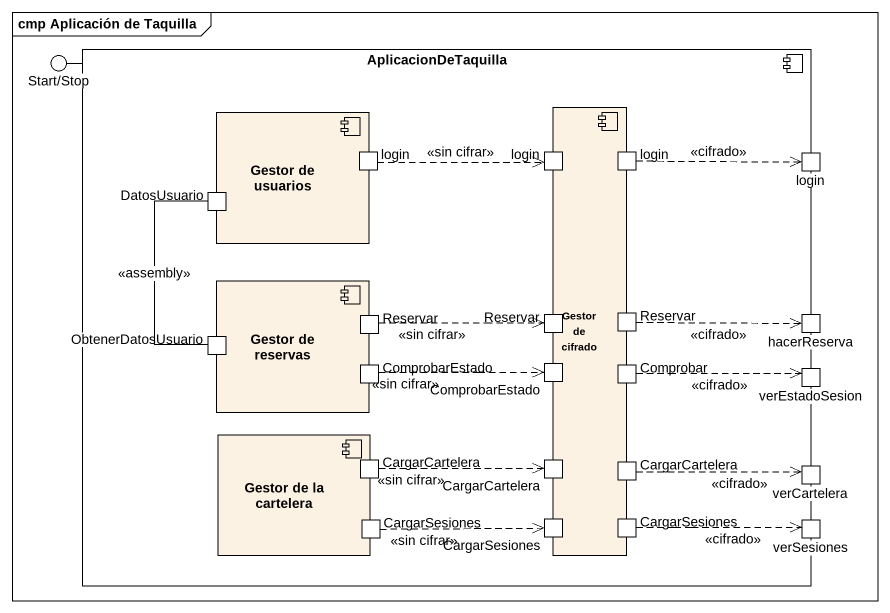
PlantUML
@startuml
mainframe cmp Aplicación de Taquilla
() "Start/Stop" as Start_Stop
component AplicacionDeTaquilla {
  component "Gestor de usuarios" as Gestor_de_usuarios {
    port login
    port DatosUsuario
  }
  component "Gestor de cifrado" as Gestor_de_cifrado {
    port "login" as login_2
    port "login" as login_3
    port "Reservar" as Reservar_2
    port "Reservar" as Reservar_3
    port "ComprobarEstado" as ComprobarEstado_2
    port Comprobar
    port "CargarCartelera" as CargarCartelera_2
    port "CargarCartelera" as CargarCartelera_3
    port "CargarSesiones" as CargarSesiones_2
    port "CargarSesiones" as CargarSesiones_3
  }
  port "login" as login_4
  component "Gestor de reservas" as Gestor_de_reservas {
    port ObtenerDatosUsuario
    port Reservar
    port ComprobarEstado
  }
  port hacerReserva
  port verEstadoSesion
  component "Gestor de la cartelera" as Gestor_de_la_cartelera {
    port CargarCartelera
    port CargarSesiones
  }
  port verCartelera
  port verSesiones
}
AplicacionDeTaquilla -up- Start_Stop
login .right.> login_2 : <<sin cifrar>>
login_3 .right.> login_4 : <<cifrado>>
ObtenerDatosUsuario -up- DatosUsuario : <<assembly>>
Reservar .right.> Reservar_2 : <<sin cifrar>>
Reservar_3 .right.> hacerReserva : <<cifrado>>
ComprobarEstado .right.> ComprobarEstado_2 : <<sin cifrar>>
Comprobar .right.> verEstadoSesion : <<cifrado>>
CargarCartelera .right.> CargarCartelera_2 : <<sin cifrar>>
CargarCartelera_3 .right.> verCartelera : <<cifrado>>
CargarSesiones .right.> CargarSesiones_2 : <<sin cifrar>>
CargarSesiones_3 .right.> verSesiones : <<cifrado>>
@enduml
